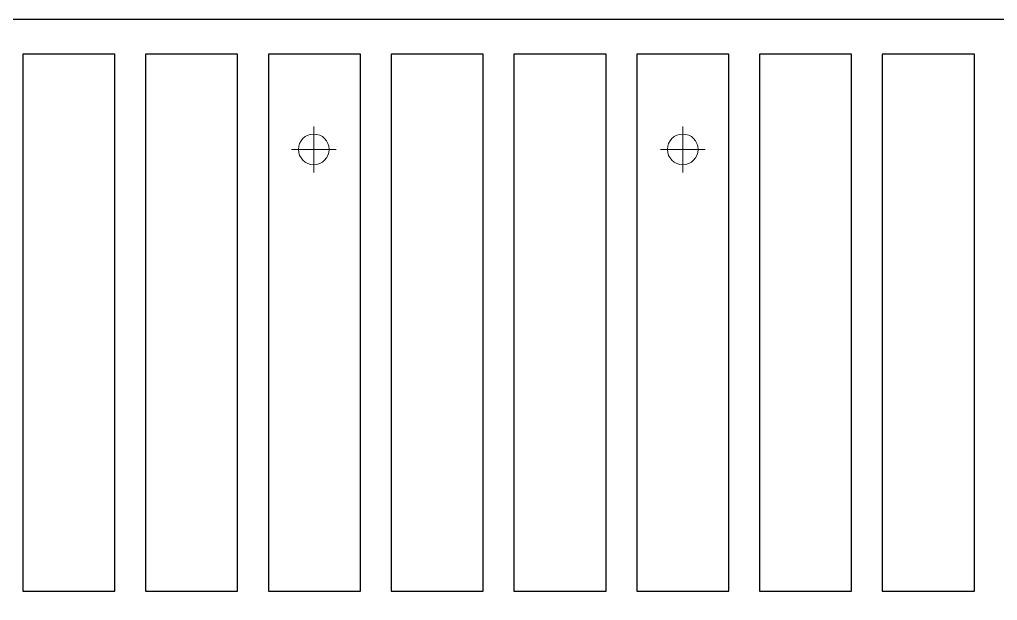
# Model space of a CAD drawing. Header units: millimetres. Extents: x -853488 to -774597, y -17231 to 22435.
# Drawn here: x -831743 to -828557, y 7304 to 9197 of the extents above; entities that cross this region are included whole.
import ezdxf
from ezdxf.xclip import XClip

# ---------------------------------------------------------------- set-up
doc = ezdxf.new("R2010")
doc.units = ezdxf.units.MM
doc.header["$XCLIPFRAME"] = 0
doc.layers.add('000 - WIPEOUT', color=250, linetype='Continuous')
doc.layers.add('A11_ALU.SOLID SHEET', color=2, linetype='Continuous')
doc.layers.add('A-DETL-GENF', color=2, linetype='Continuous', lineweight=9)
doc.layers.add('E-LITE-EQPM', color=2, linetype='Continuous', lineweight=9)

# ---------------------------------------------------------------- blocks, each defined once
blk = doc.blocks.new('LGF_DL_SAA_LowPower_DL1a - LGF_DL_SAA_LowPower_DL1a-8832329-4160-01 UPPER PLATFORM LEVEL - REFLECTED CEILING PLAN')
at = {"layer": 'A-DETL-GENF'}
for p, q in [((0, 75), (0, -75)), ((72.5, 0), (-72.5, 0))]:
    blk.add_line(p, q, dxfattribs=at)
blk.add_circle((0, 0), 50, dxfattribs=at)
blk = doc.blocks.new('C-1-PP19-AR-4160-01-B_20250902-175713_EXDOWNLIGHT')
at = {"layer": 'E-LITE-EQPM', "extrusion": (0, 0, -1), "rotation": 180}
for p in [(86102.1, 5195), (84900, 5195)]:
    blk.add_blockref('LGF_DL_SAA_LowPower_DL1a - LGF_DL_SAA_LowPower_DL1a-8832329-4160-01 UPPER PLATFORM LEVEL - REFLECTED CEILING PLAN', p, dxfattribs=at)
blk = doc.blocks.new('*U819')
at = {"color": 3}
for points in [[(-875, 1550), (875, 1550), (875, 1250), (-875, 1250)], [(-875, 1150), (875, 1150), (875, 850), (-875, 850)], [(-875, 750), (875, 750), (875, 450), (-875, 450)], [(-875, 350), (875, 350), (875, 50), (-875, 50)], [(-875, -50), (875, -50), (875, -350), (-875, -350)], [(-875, -450), (875, -450), (875, -750), (-875, -750)], [(-875, -850), (875, -850), (875, -1150), (-875, -1150)], [(-875, -1250), (875, -1250), (875, -1550), (-875, -1550)]]:
    blk.add_wipeout(points, dxfattribs=at).dxf.layer = '000 - WIPEOUT'
at = {"layer": 'A11_ALU.SOLID SHEET', "color": 0, "linetype": 'ByBlock'}
for points in [[(-875, 1250), (875, 1250), (875, 1550), (-875, 1550)], [(-875, 850), (875, 850), (875, 1150), (-875, 1150)], [(-875, 450), (875, 450), (875, 750), (-875, 750)], [(-875, 50), (875, 50), (875, 350), (-875, 350)], [(-875, -350), (875, -350), (875, -50), (-875, -50)], [(-875, -750), (875, -750), (875, -450), (-875, -450)], [(-875, -1150), (875, -1150), (875, -850), (-875, -850)], [(-875, -1550), (875, -1550), (875, -1250), (-875, -1250)]]:
    blk.add_lwpolyline(points, close=True, dxfattribs=at)
blk = doc.blocks.new('*U1837')
blk.add_lwpolyline([(-90014.2, 5618), (-90014.2, 4315), (-97724.9, 4315), (-97724.9, 548), (-81222.6, 548), (-81222.6, 5618)], close=True)
at = {"layer": 'A11_ALU.SOLID SHEET', "color": 0, "linetype": 'ByBlock', "rotation": 90}
blk.add_blockref('*U819', (-85500, 4630.5), dxfattribs=at)

msp = doc.modelspace()

# ---------------------------------------------------------------- block references
at = {"layer": 'A11_ALU.SOLID SHEET'}
ref = msp.add_blockref('*U1837', (-744682.4, 3579), dxfattribs=at)
XClip(ref).set_block_clipping_path([(-104690.1238047112, -9620.0029952963), (-34092.6543255156, 10334.9999958097)])

# ---------------------------------------------------------------- next in the draw order: block references
ref = msp.add_blockref('C-1-PP19-AR-4160-01-B_20250902-175713_EXDOWNLIGHT', (-744682.4, 3579))
XClip(ref).set_block_clipping_path([(-104690.1238047112, -9620.0029952963), (-34092.6543255156, 10334.9999958097)])

doc.saveas('drawing.dxf')
